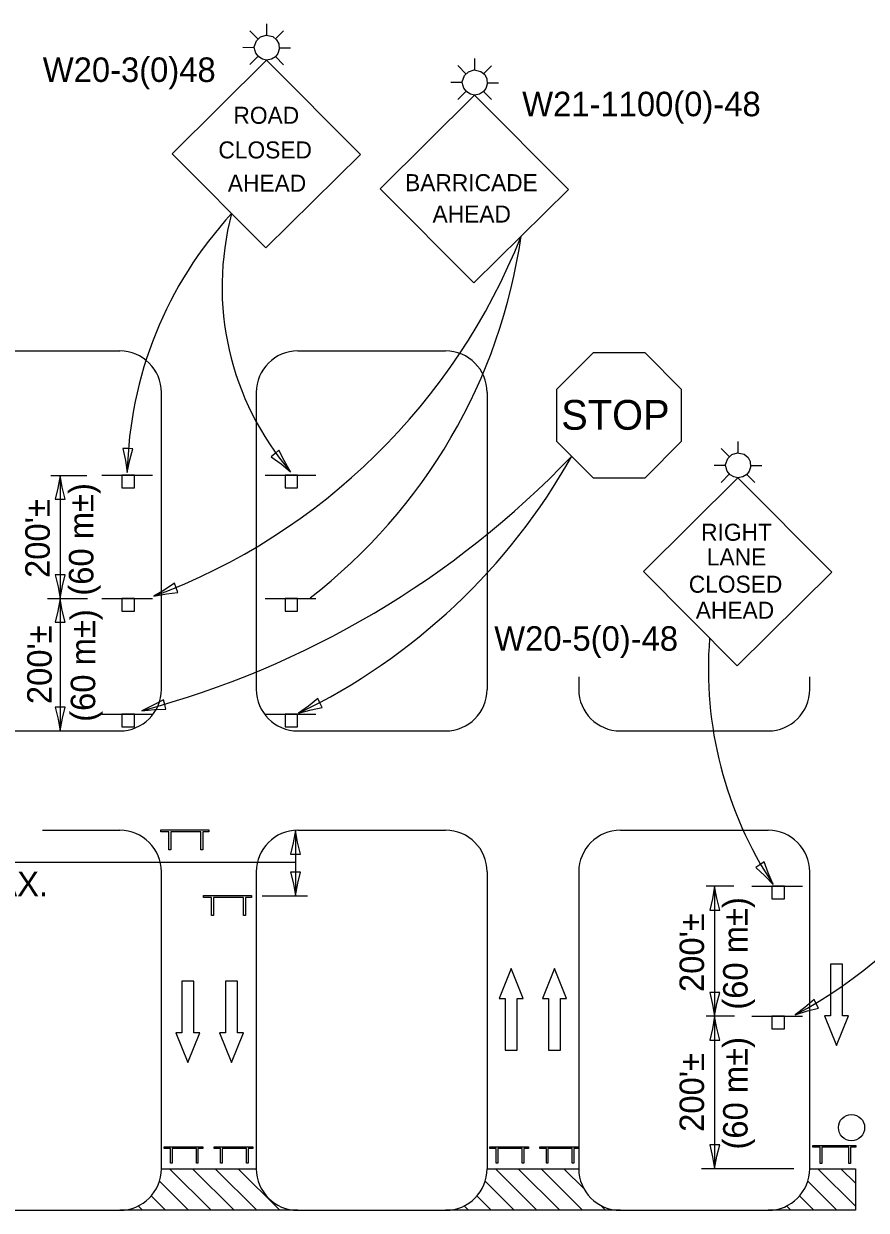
# Model space of a CAD drawing. Extents: x 2262159 to 2262789, y -3123457 to -3123057.
# Drawn here: x 2262549.2 to 2262648.2, y -3123284.2 to -3123144.7 of the extents above; entities that cross this region are included whole.
import ezdxf

# ---------------------------------------------------------------- set-up
doc = ezdxf.new("R2010")
doc.units = 0
for name, color, linetype in [('RD_Pr_Roadway_Dimensions', 7, 'Continuous'), ('RD_Pr_Roadway_Items', 7, 'Continuous'), ('RD_Pr_Roadway_Notes', 7, 'Continuous'), ('ST_Pr_Sign', 7, 'Continuous')]:
    doc.layers.add(name, color=color, linetype=linetype)

msp = doc.modelspace()

# ---------------------------------------------------------------- linework, layer by layer
at = {"layer": 'RD_Pr_Roadway_Dimensions'}
for p, q in [((2262552.37, -3123197.75), (2262556.61, -3123197.75)), ((2262553.47, -3123197.75), (2262553.47, -3123212.24)), ((2262551.97, -3123212.24), (2262556.69, -3123212.24)), ((2262553.47, -3123212.24), (2262553.47, -3123227.8)), ((2262581.14, -3123239.48), (2262581.14, -3123247.19)), ((2262504.62, -3123243.23), (2262581.14, -3123243.23)), ((2262632.66, -3123246.06), (2262629.43, -3123246.06)), ((2262630.42, -3123246.06), (2262630.42, -3123261.35)), ((2262577.21, -3123247.17), (2262582.56, -3123247.17)), ((2262632.75, -3123261.35), (2262629.43, -3123261.35)), ((2262630.42, -3123261.35), (2262630.42, -3123279.27)), ((2262639.73, -3123279.27), (2262628.86, -3123279.27))]:
    msp.add_line(p, q, dxfattribs=at)
for points in [[(2262552.88, -3123200.55), (2262553.47, -3123200.55), (2262554.05, -3123200.55), (2262553.71, -3123199.15), (2262553.47, -3123197.75), (2262553.19, -3123199.24)], [(2262554.05, -3123209.44), (2262553.47, -3123209.44), (2262552.88, -3123209.44), (2262553.22, -3123210.84), (2262553.47, -3123212.24), (2262553.74, -3123210.74)], [(2262552.88, -3123215.03), (2262553.47, -3123215.03), (2262554.05, -3123215.03), (2262553.71, -3123213.63), (2262553.47, -3123212.24), (2262553.19, -3123213.73)], [(2262554.05, -3123225), (2262553.47, -3123225), (2262552.88, -3123225), (2262553.22, -3123226.4), (2262553.47, -3123227.8), (2262553.74, -3123226.31)], [(2262580.56, -3123242.28), (2262581.14, -3123242.28), (2262581.73, -3123242.28), (2262581.38, -3123240.88), (2262581.14, -3123239.48), (2262580.87, -3123240.97)], [(2262581.73, -3123244.39), (2262581.14, -3123244.39), (2262580.56, -3123244.39), (2262580.9, -3123245.79), (2262581.14, -3123247.19), (2262581.41, -3123245.69)], [(2262629.84, -3123248.86), (2262630.42, -3123248.86), (2262631.01, -3123248.86), (2262630.67, -3123247.46), (2262630.42, -3123246.06), (2262630.15, -3123247.55)], [(2262631.01, -3123258.55), (2262630.42, -3123258.55), (2262629.84, -3123258.55), (2262630.18, -3123259.95), (2262630.42, -3123261.35), (2262630.69, -3123259.85)], [(2262629.84, -3123264.15), (2262630.42, -3123264.15), (2262631.01, -3123264.15), (2262630.67, -3123262.75), (2262630.42, -3123261.35), (2262630.15, -3123262.84)], [(2262631.01, -3123276.47), (2262630.42, -3123276.47), (2262629.84, -3123276.47), (2262630.18, -3123277.87), (2262630.42, -3123279.27), (2262630.69, -3123277.78)]]:
    msp.add_lwpolyline(points, close=True, dxfattribs=at)
at = {"layer": 'RD_Pr_Roadway_Items'}
for p, q in [((2262577.75, -3123146), (2262577.75, -3123144.65)), ((2262577.75, -3123146), (2262577.75, -3123144.65)), ((2262576.74, -3123146.46), (2262575.76, -3123145.47)), ((2262576.74, -3123146.46), (2262575.76, -3123145.47)), ((2262578.79, -3123146.43), (2262579.74, -3123145.49)), ((2262578.79, -3123146.43), (2262579.74, -3123145.49)), ((2262576.3, -3123147.47), (2262574.93, -3123147.46)), ((2262576.3, -3123147.47), (2262574.93, -3123147.46)), ((2262579.22, -3123147.48), (2262580.56, -3123147.48)), ((2262579.22, -3123147.48), (2262580.56, -3123147.48)), ((2262576.75, -3123148.46), (2262575.75, -3123149.45)), ((2262576.75, -3123148.46), (2262575.75, -3123149.45)), ((2262578.79, -3123148.52), (2262579.73, -3123149.47)), ((2262578.79, -3123148.52), (2262579.73, -3123149.47)), ((2262602.21, -3123150.11), (2262602.22, -3123148.76)), ((2262602.21, -3123150.11), (2262602.22, -3123148.76)), ((2262602.21, -3123150.11), (2262602.21, -3123148.77)), ((2262602.21, -3123150.11), (2262602.21, -3123148.77)), ((2262601.2, -3123150.57), (2262600.22, -3123149.58)), ((2262601.2, -3123150.57), (2262600.22, -3123149.58)), ((2262603.26, -3123150.54), (2262604.2, -3123149.6)), ((2262603.26, -3123150.54), (2262604.2, -3123149.6)), ((2262600.76, -3123151.58), (2262599.39, -3123151.57)), ((2262600.76, -3123151.58), (2262599.39, -3123151.57)), ((2262603.68, -3123151.59), (2262605.02, -3123151.59)), ((2262603.68, -3123151.59), (2262605.02, -3123151.59)), ((2262601.21, -3123152.57), (2262600.21, -3123153.56)), ((2262601.21, -3123152.57), (2262600.21, -3123153.56)), ((2262603.25, -3123152.63), (2262604.19, -3123153.58)), ((2262603.25, -3123152.63), (2262604.19, -3123153.58)), ((2262543.1, -3123183.12), (2262560.48, -3123183.12)), ((2262581.41, -3123183.12), (2262598.78, -3123183.12)), ((2262565.36, -3123188.01), (2262565.36, -3123222.91)), ((2262576.52, -3123188.01), (2262576.52, -3123222.91)), ((2262603.67, -3123188.01), (2262603.67, -3123222.91)), ((2262632.16, -3123195.58), (2262631.18, -3123194.59)), ((2262633.17, -3123195.12), (2262633.17, -3123193.78)), ((2262558.38, -3123197.73), (2262564.32, -3123197.73)), ((2262577.58, -3123197.73), (2262583.51, -3123197.73)), ((2262631.72, -3123196.58), (2262630.35, -3123196.58)), ((2262632.17, -3123197.58), (2262631.17, -3123198.58)), ((2262634.21, -3123197.64), (2262635.15, -3123198.59)), ((2262634.64, -3123196.6), (2262635.98, -3123196.6)), ((2262558.38, -3123212.23), (2262564.32, -3123212.23)), ((2262577.58, -3123212.23), (2262583.51, -3123212.23)), ((2262614.44, -3123221.45), (2262614.44, -3123222.91)), ((2262641.59, -3123221.45), (2262641.59, -3123222.91)), ((2262558.38, -3123225.81), (2262564.32, -3123225.81)), ((2262577.58, -3123225.81), (2262583.51, -3123225.81)), ((2262543.1, -3123227.8), (2262560.48, -3123227.8)), ((2262581.41, -3123227.8), (2262598.78, -3123227.8)), ((2262619.33, -3123227.8), (2262636.71, -3123227.8)), ((2262551.38, -3123239.48), (2262560.48, -3123239.48)), ((2262581.41, -3123239.48), (2262598.78, -3123239.48)), ((2262619.33, -3123239.48), (2262636.71, -3123239.48)), ((2262565.36, -3123244.37), (2262565.36, -3123279.27)), ((2262576.52, -3123244.37), (2262576.52, -3123279.27)), ((2262603.67, -3123244.37), (2262603.67, -3123279.27)), ((2262614.44, -3123244.37), (2262614.44, -3123279.27)), ((2262641.59, -3123244.37), (2262641.59, -3123279.27)), ((2262634.81, -3123246.06), (2262640.75, -3123246.06)), ((2262634.81, -3123261.35), (2262640.75, -3123261.35)), ((2262565.36, -3123279.27), (2262576.52, -3123279.27)), ((2262571.23, -3123284.16), (2262566.34, -3123279.27)), ((2262573.91, -3123284.16), (2262569.03, -3123279.27)), ((2262576.6, -3123284.16), (2262571.71, -3123279.27)), ((2262579.29, -3123284.16), (2262574.4, -3123279.27)), ((2262603.67, -3123279.27), (2262614.44, -3123279.27)), ((2262609.53, -3123284.16), (2262604.64, -3123279.27)), ((2262612.21, -3123284.16), (2262607.33, -3123279.27)), ((2262614.9, -3123284.16), (2262610.01, -3123279.27)), ((2262615.04, -3123281.61), (2262612.7, -3123279.27)), ((2262641.59, -3123279.27), (2262646.97, -3123279.27)), ((2262646.97, -3123283.67), (2262642.57, -3123279.27)), ((2262646.97, -3123280.98), (2262645.25, -3123279.27)), ((2262646.97, -3123279.27), (2262646.97, -3123284.16)), ((2262568.54, -3123284.16), (2262565.13, -3123280.75)), ((2262606.84, -3123284.16), (2262603.43, -3123280.75)), ((2262644.77, -3123284.16), (2262641.36, -3123280.75)), ((2262565.85, -3123284.16), (2262564.17, -3123282.47)), ((2262604.15, -3123284.16), (2262602.47, -3123282.47)), ((2262642.08, -3123284.16), (2262640.4, -3123282.47)), ((2262543.1, -3123284.16), (2262560.48, -3123284.16)), ((2262581.41, -3123284.16), (2262560.48, -3123284.16)), ((2262563.16, -3123284.16), (2262562.65, -3123283.65)), ((2262581.41, -3123284.16), (2262598.78, -3123284.16)), ((2262619.33, -3123284.16), (2262598.78, -3123284.16)), ((2262601.46, -3123284.16), (2262600.95, -3123283.65)), ((2262617.59, -3123284.16), (2262616.99, -3123283.56)), ((2262619.33, -3123284.16), (2262636.71, -3123284.16)), ((2262646.97, -3123284.16), (2262636.71, -3123284.16)), ((2262639.39, -3123284.16), (2262638.88, -3123283.65))]:
    msp.add_line(p, q, dxfattribs=at)
for points in [[(2262576.24, -3123147.35), (2262576.26, -3123147.37), (2262576.54, -3123146.65), (2262577.02, -3123146.19), (2262577.67, -3123145.99), (2262578.46, -3123146.15), (2262578.92, -3123146.53), (2262579.18, -3123147.02), (2262579.23, -3123147.65), (2262579.07, -3123148.15), (2262578.78, -3123148.53), (2262578.3, -3123148.82), (2262577.73, -3123148.94), (2262588.77, -3123160.02), (2262577.64, -3123171.02), (2262566.65, -3123159.95), (2262577.74, -3123148.93), (2262577.24, -3123148.81), (2262576.82, -3123148.56), (2262576.48, -3123148.13), (2262576.34, -3123147.73), (2262576.28, -3123147.4)], [(2262576.24, -3123147.35), (2262576.26, -3123147.37), (2262576.54, -3123146.65), (2262577.02, -3123146.19), (2262577.67, -3123145.99), (2262578.46, -3123146.15), (2262578.92, -3123146.53), (2262579.18, -3123147.02), (2262579.23, -3123147.65), (2262579.07, -3123148.15), (2262578.78, -3123148.53), (2262578.3, -3123148.82), (2262577.73, -3123148.94), (2262588.77, -3123160.02), (2262577.64, -3123171.02), (2262566.65, -3123159.95), (2262577.74, -3123148.93), (2262577.24, -3123148.81), (2262576.82, -3123148.56), (2262576.48, -3123148.13), (2262576.34, -3123147.73), (2262576.28, -3123147.4)], [(2262600.72, -3123151.48), (2262601.01, -3123150.76), (2262601.49, -3123150.3), (2262602.13, -3123150.09), (2262602.92, -3123150.26), (2262603.38, -3123150.64), (2262603.64, -3123151.13), (2262603.69, -3123151.77), (2262603.53, -3123152.25), (2262603.24, -3123152.64), (2262602.76, -3123152.93), (2262602.19, -3123153.05), (2262613.23, -3123164.13), (2262602.11, -3123175.13), (2262591.11, -3123164.06), (2262602.2, -3123153.04), (2262601.7, -3123152.92), (2262601.29, -3123152.67), (2262600.94, -3123152.24), (2262600.8, -3123151.84), (2262600.75, -3123151.51)], [(2262600.72, -3123151.48), (2262601.01, -3123150.76), (2262601.49, -3123150.3), (2262602.13, -3123150.09), (2262602.92, -3123150.26), (2262603.38, -3123150.64), (2262603.64, -3123151.13), (2262603.69, -3123151.77), (2262603.53, -3123152.25), (2262603.24, -3123152.64), (2262602.76, -3123152.93), (2262602.19, -3123153.05), (2262613.23, -3123164.13), (2262602.11, -3123175.13), (2262591.11, -3123164.06), (2262602.2, -3123153.04), (2262601.7, -3123152.92), (2262601.29, -3123152.67), (2262600.94, -3123152.24), (2262600.8, -3123151.84), (2262600.75, -3123151.51)], [(2262622.23, -3123198.03), (2262626.54, -3123193.73), (2262626.54, -3123187.64), (2262622.23, -3123183.34), (2262616.15, -3123183.34), (2262611.84, -3123187.64), (2262611.84, -3123193.73), (2262616.15, -3123198.03), (2262622.23, -3123198.03)], [(2262631.65, -3123196.47), (2262631.68, -3123196.49), (2262631.97, -3123195.78), (2262632.45, -3123195.31), (2262633.09, -3123195.11), (2262633.88, -3123195.27), (2262634.34, -3123195.65), (2262634.6, -3123196.14), (2262634.65, -3123196.78), (2262634.49, -3123197.26), (2262634.2, -3123197.65), (2262633.72, -3123197.94), (2262633.15, -3123198.06), (2262644.19, -3123209.14), (2262633.07, -3123220.14), (2262622.07, -3123209.07), (2262633.16, -3123198.05), (2262632.66, -3123197.93), (2262632.25, -3123197.68), (2262631.9, -3123197.25), (2262631.76, -3123196.85), (2262631.71, -3123196.52)], [(2262565.31, -3123239.44), (2262570.95, -3123239.44), (2262570.95, -3123239.68), (2262570.24, -3123239.68), (2262570.24, -3123241.79), (2262570.01, -3123241.79), (2262570.01, -3123239.68), (2262566.48, -3123239.68), (2262566.48, -3123241.79), (2262566.25, -3123241.79), (2262566.25, -3123239.68), (2262565.31, -3123239.68), (2262565.31, -3123239.44)], [(2262570.31, -3123247.14), (2262575.95, -3123247.14), (2262575.95, -3123247.38), (2262575.24, -3123247.38), (2262575.24, -3123249.49), (2262575.01, -3123249.49), (2262575.01, -3123247.38), (2262571.49, -3123247.38), (2262571.49, -3123249.49), (2262571.25, -3123249.49), (2262571.25, -3123247.38), (2262570.31, -3123247.38), (2262570.31, -3123247.14)], [(2262565.68, -3123276.71), (2262570.24, -3123276.71), (2262570.24, -3123276.91), (2262569.67, -3123276.91), (2262569.67, -3123278.61), (2262569.48, -3123278.61), (2262569.48, -3123276.91), (2262566.63, -3123276.91), (2262566.63, -3123278.61), (2262566.44, -3123278.61), (2262566.44, -3123276.91), (2262565.68, -3123276.91), (2262565.68, -3123276.71)], [(2262571.57, -3123276.71), (2262576.13, -3123276.71), (2262576.13, -3123276.91), (2262575.56, -3123276.91), (2262575.56, -3123278.61), (2262575.37, -3123278.61), (2262575.37, -3123276.91), (2262572.52, -3123276.91), (2262572.52, -3123278.61), (2262572.33, -3123278.61), (2262572.33, -3123276.91), (2262571.57, -3123276.91), (2262571.57, -3123276.71)], [(2262603.98, -3123276.71), (2262608.54, -3123276.71), (2262608.54, -3123276.91), (2262607.97, -3123276.91), (2262607.97, -3123278.61), (2262607.78, -3123278.61), (2262607.78, -3123276.91), (2262604.93, -3123276.91), (2262604.93, -3123278.61), (2262604.74, -3123278.61), (2262604.74, -3123276.91), (2262603.98, -3123276.91), (2262603.98, -3123276.71)], [(2262609.87, -3123276.71), (2262614.43, -3123276.71), (2262614.43, -3123276.91), (2262613.86, -3123276.91), (2262613.86, -3123278.61), (2262613.67, -3123278.61), (2262613.67, -3123276.91), (2262610.82, -3123276.91), (2262610.82, -3123278.61), (2262610.63, -3123278.61), (2262610.63, -3123276.91), (2262609.87, -3123276.91), (2262609.87, -3123276.71)], [(2262641.96, -3123276.53), (2262647.03, -3123276.53), (2262647.03, -3123276.74), (2262646.4, -3123276.74), (2262646.4, -3123278.64), (2262646.19, -3123278.64), (2262646.19, -3123276.74), (2262643.02, -3123276.74), (2262643.02, -3123278.64), (2262642.81, -3123278.64), (2262642.81, -3123276.74), (2262641.96, -3123276.74), (2262641.96, -3123276.53)]]:
    msp.add_lwpolyline(points, dxfattribs=at)
for points in [[(2262560.71, -3123197.73), (2262560.71, -3123199.22), (2262562.2, -3123199.22), (2262562.2, -3123197.73)], [(2262579.91, -3123197.73), (2262579.91, -3123199.22), (2262581.39, -3123199.22), (2262581.39, -3123197.73)], [(2262560.71, -3123212.23), (2262560.71, -3123213.72), (2262562.2, -3123213.72), (2262562.2, -3123212.23)], [(2262579.91, -3123212.23), (2262579.91, -3123213.72), (2262581.39, -3123213.72), (2262581.39, -3123212.23)], [(2262560.71, -3123225.81), (2262560.71, -3123227.3), (2262562.2, -3123227.3), (2262562.2, -3123225.81)], [(2262579.91, -3123225.81), (2262579.91, -3123227.3), (2262581.39, -3123227.3), (2262581.39, -3123225.81)], [(2262637.14, -3123246.06), (2262637.14, -3123247.55), (2262638.63, -3123247.55), (2262638.63, -3123246.06)], [(2262605.78, -3123265.33), (2262607.19, -3123265.33), (2262607.19, -3123259.26), (2262607.9, -3123259.26), (2262606.48, -3123255.75), (2262605.07, -3123259.26), (2262605.78, -3123259.26)], [(2262610.89, -3123265.33), (2262612.3, -3123265.33), (2262612.3, -3123259.26), (2262613, -3123259.26), (2262611.59, -3123255.75), (2262610.18, -3123259.26), (2262610.89, -3123259.26)], [(2262645.45, -3123255.22), (2262644.04, -3123255.22), (2262644.04, -3123261.29), (2262643.33, -3123261.29), (2262644.74, -3123264.8), (2262646.16, -3123261.29), (2262645.45, -3123261.29)], [(2262569.18, -3123257.21), (2262567.77, -3123257.21), (2262567.77, -3123263.28), (2262567.06, -3123263.28), (2262568.47, -3123266.79), (2262569.88, -3123263.28), (2262569.18, -3123263.28)], [(2262574.32, -3123257.21), (2262572.91, -3123257.21), (2262572.91, -3123263.28), (2262572.2, -3123263.28), (2262573.61, -3123266.79), (2262575.02, -3123263.28), (2262574.32, -3123263.28)], [(2262637.14, -3123261.35), (2262637.14, -3123262.83), (2262638.63, -3123262.83), (2262638.63, -3123261.35)]]:
    msp.add_lwpolyline(points, close=True, dxfattribs=at)
msp.add_circle((2262646.51, -3123274.44), 1.54, dxfattribs=at)
for centre, start, end in [((2262560.48, -3123188.01), 0, 90), ((2262581.41, -3123188.01), 90, 180), ((2262598.78, -3123188.01), 0, 90), ((2262560.48, -3123222.91), 270, 0), ((2262581.41, -3123222.91), 180, 270), ((2262598.78, -3123222.91), 270, 0), ((2262619.33, -3123222.91), 180, 270), ((2262636.71, -3123222.91), 270, 360), ((2262560.48, -3123244.37), 0, 90), ((2262581.41, -3123244.37), 90, 180), ((2262598.78, -3123244.37), 0, 90), ((2262619.33, -3123244.37), 90, 180), ((2262636.71, -3123244.37), 0, 90), ((2262560.48, -3123279.27), 270, 0), ((2262581.41, -3123279.27), 180, 270), ((2262598.78, -3123279.27), 270, 360), ((2262619.33, -3123279.27), 180, 270), ((2262636.71, -3123279.27), 270, 0)]:
    msp.add_arc(centre, 4.89, start, end, dxfattribs=at)
at = {"layer": 'RD_Pr_Roadway_Notes'}
for points in [[(2262562.01, -3123194.62), (2262561.42, -3123194.61), (2262560.83, -3123194.6), (2262561.15, -3123196), (2262561.36, -3123197.41), (2262561.66, -3123195.92)], [(2262579.17, -3123194.81), (2262578.73, -3123195.19), (2262578.28, -3123195.57), (2262579.46, -3123196.41), (2262580.55, -3123197.32), (2262579.79, -3123196.01)], [(2262567.31, -3123211.54), (2262567.11, -3123210.99), (2262566.9, -3123210.44), (2262565.71, -3123211.26), (2262564.49, -3123211.97), (2262565.98, -3123211.7)], [(2262565.91, -3123225.26), (2262565.76, -3123224.7), (2262565.61, -3123224.13), (2262564.34, -3123224.82), (2262563.05, -3123225.42), (2262564.56, -3123225.3)], [(2262584.27, -3123225.03), (2262584.01, -3123224.5), (2262583.76, -3123223.98), (2262582.65, -3123224.9), (2262581.49, -3123225.72), (2262582.96, -3123225.32)], [(2262636.24, -3123243.21), (2262635.75, -3123243.53), (2262635.26, -3123243.85), (2262636.32, -3123244.83), (2262637.29, -3123245.86), (2262636.7, -3123244.47)], [(2262642.64, -3123260.4), (2262642.37, -3123259.88), (2262642.1, -3123259.36), (2262641.02, -3123260.31), (2262639.88, -3123261.17), (2262641.33, -3123260.72)]]:
    msp.add_lwpolyline(points, close=True, dxfattribs=at)
for centre, radius, start, end in [((2262607.71, -3123198.42), 46.37, 137.311, 178.7497), ((2262605.85, -3123175.59), 33.35, 165.0416, 220.658), ((2262538.36, -3123142.14), 74.56, 290.51, 338.3632), ((2262543.05, -3123160.41), 65.27, 307.5659, 351.8788), ((2262535, -3123120.32), 108.78, 284.9437, 316.2776), ((2262549.39, -3123159.42), 73.67, 295.835, 330.6711), ((2262675.56, -3123220.55), 45.88, 175.4589, 213.4773), ((2262617.4, -3123217.73), 48.91, 297.3709, 357.0356)]:
    msp.add_arc(centre, radius, start, end, dxfattribs=at)

# ---------------------------------------------------------------- texts
at = {"layer": 'RD_Pr_Roadway_Dimensions'}
for s, p in [('(60 m±)', (2262557.37, -3123211.9)), ("200'±", (2262552.25, -3123209.82)), ('(60 m±)', (2262557.59, -3123226.73)), ("200'±", (2262552.47, -3123224.65)), ('(60 m±)', (2262634.29, -3123260.58)), ("200'±", (2262629.17, -3123258.5)), ('(60 m±)', (2262634.29, -3123277.02)), ("200'±", (2262629.17, -3123274.94))]:
    msp.add_text(s, height=2.88, rotation=90, dxfattribs=at).set_placement(p)
msp.add_text("100' (30.0 m) MAX.", height=2.88, dxfattribs=at).set_placement((2262518.99, -3123247.23))
at = {"layer": 'ST_Pr_Sign'}
for s, height, p in [('W20-3(0)48', 2.88, (2262551.42, -3123151.5)), ('W21-1100(0)-48', 2.88, (2262607.79, -3123155.53)), ('ROAD', 2, (2262573.84, -3123156.42)), ('CLOSED', 2, (2262572.07, -3123160.49)), ('AHEAD', 2, (2262573.18, -3123164.4)), ('BARRICADE', 2, (2262594.02, -3123164.34)), ('AHEAD', 2, (2262597.25, -3123168.03)), ('STOP', 3.5, (2262612.38, -3123192.39)), ('RIGHT', 2, (2262628.83, -3123205.44)), ('LANE', 2, (2262629.5, -3123208.34)), ('CLOSED', 2, (2262627.38, -3123211.55)), ('AHEAD', 2, (2262628.2, -3123214.61)), ('W20-5(0)-48', 2.88, (2262604.5, -3123218.37))]:
    msp.add_text(s, height=height, dxfattribs=at).set_placement(p)

doc.saveas('drawing.dxf')
